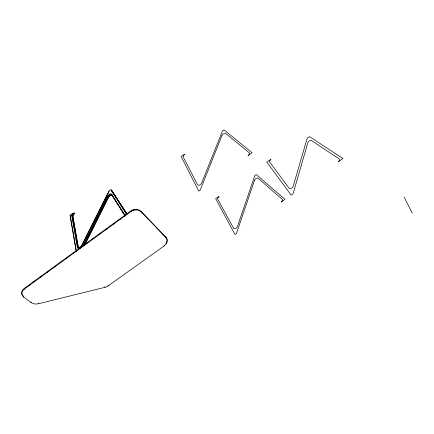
<?xml version="1.0" encoding="UTF-8"?>
<svg xmlns="http://www.w3.org/2000/svg" width="434" height="434" viewBox="0 0 434 434"><rect width="100%" height="100%" fill="white"/><g stroke="black" fill="none" stroke-linecap="round" stroke-linejoin="round"><path stroke-width="0.65" d="M76.341 251.205L70.107 215.123L72.782 213.376A2.767 1.302 -45.2 0 0 71.713 215.709L77.306 247.413L77.838 247.413A2.609 1.313 -46.5 0 0 79.438 247.857A2.609 1.313 -46.5 0 0 81.592 245.752L109.173 190.754L110.795 189.772L126.527 214.271M71.713 215.709L72.841 216.3L78.462 248.427L72.841 216.3A2.414 1.139 -45.2 0 1 74.648 213.512L74.019 212.926A3.32 2.588 0.3 0 1 72.782 213.365M85.015 244.38L108.576 197.09A2.425 1.188 -43.6 0 1 110.431 195.219A2.425 1.188 -43.6 0 1 112.108 195.213L111.495 194.595A2.425 1.188 -43.6 0 0 109.824 194.6A2.425 1.188 -43.6 0 0 107.963 196.477L82.948 246.344M82.048 246.973L107.496 196.298A2.778 1.362 -43.6 0 1 109.628 194.155A2.778 1.362 -43.6 0 1 111.543 194.144L111.495 194.595L124.818 215.584M84.527 245.139L108.576 197.09L107.496 196.298M81.592 245.752L109.07 191.172M27.141 286.744L29.333 285.154M33.158 282.371L35.897 280.38M39.722 277.597L42.456 275.606M46.286 272.823L48.472 271.234M52.302 268.451L55.037 266.46M60.505 262.483L61.601 261.686M65.431 258.903L68.165 256.917M73.086 253.337L74.181 252.539M79.65 248.563L81.288 247.369M84.57 244.982L87.852 242.595M92.23 239.416L94.417 237.827M98.795 234.642L100.981 233.053M104.806 230.27L107.545 228.279M113.014 224.302L114.104 223.505M117.934 220.722L120.668 218.736M123.95 216.349L126.685 214.358M23.794 297.154A7.758 5.653 -6.7 0 1 24.239 289.093L130.748 211.646A7.628 6.217 -16.7 0 1 141.321 211.922L165.967 237.512A7.275 5.707 -19.7 0 1 164.28 245.839L108.099 285.897A7.291 5.463 -13.4 0 1 104.952 287.324L38.593 303.713A7.649 5.55 -7.5 0 1 31.112 302.541L23.794 297.154L23.761 296.509A7.747 5.653 -6.6 0 1 24.201 288.453L130.569 211.092A7.617 6.212 -16.6 0 1 141.131 211.374L165.967 237.512M267.355 161.643L270.952 159.452A2.289 1.34 -34.9 0 0 269.655 162.007L289.006 188.123A2.452 1.535 -34.2 0 0 291.214 188.345A2.452 1.535 -34.2 0 0 293.151 186.387L307.277 138.012L309.61 136.672L342.958 158.567L338.406 161.698A2.544 1.573 -30.2 0 0 339.193 158.904L311.672 140.692A2.338 1.367 -32.2 0 0 309.545 140.844A2.338 1.367 -32.2 0 0 307.896 142.591L293.102 193.651L291.073 195.078L266.829 162.018M24.955 288.333L24.201 288.453L24.239 289.093M140.019 211.418L141.131 211.374L141.321 211.922M126.956 213.783L111.305 189.815L127.053 214.282M111.831 190.83L126.582 213.756M111.543 194.144L125.236 215.682M112.466 195.783L116.431 202.027M117.153 203.166L118.596 205.434M119.317 206.568L124.732 215.085M404.233 197.275L412.3 213.246M164.074 245.275L164.28 245.839M130.748 211.646L130.569 211.092L131.063 211.179A6.467 5.279 -16.6 0 1 136.981 209.834M107.963 285.29L108.099 285.897M104.816 286.717L104.952 287.324M70.064 215.503L76.194 251.031M38.545 303.068L38.593 303.713M31.069 301.896L31.112 302.541M74.632 213.495A3.293 2.555 -0.5 0 0 73.878 214.38A2.761 1.307 -45.2 0 0 72.803 216.707M81.603 245.508A2.984 1.497 -46.5 0 1 79.134 247.917A2.984 1.497 -46.5 0 1 77.306 247.413M74.019 212.926A2.42 1.139 -45.2 0 0 72.207 215.72L77.838 247.413L78.511 248.004A2.609 1.313 -46.5 0 0 78.738 248.443M108.549 197.351A2.778 1.362 -43.6 0 1 112.189 194.915M165.755 236.953A7.264 5.707 -19.7 0 1 165.891 243.49M23.49 289.858A6.575 4.801 -6.6 0 1 24.608 288.61M254.546 180.175L236.438 233.525L235.027 234.523L215.644 198.642L219.121 196.531A2.241 1.318 -39.2 0 0 217.716 199.146L233.503 228.138A2.403 1.514 -39.5 0 0 235.499 228.485A2.403 1.514 -39.5 0 0 237.441 226.532L254.861 175.439L256.396 174.647L284.97 199.374L281.151 202.06A2.463 1.568 -35.4 0 0 282.1 199.173L258.214 178.363A2.3 1.373 -36.4 0 0 256.228 178.412A2.3 1.373 -36.4 0 0 254.546 180.175M221.92 135.598L200.231 190.032L198.723 191.117L181.157 156.522L184.824 154.195A2.398 1.242 -39.4 0 0 183.229 156.886L197.551 184.808A2.582 1.438 -39.7 0 0 199.575 185.03A2.582 1.438 -39.7 0 0 201.68 182.947L222.517 130.873L224.128 129.983L252.078 152.692L247.988 155.632A2.653 1.492 -36.2 0 0 249.127 152.681L225.772 133.547A2.468 1.297 -37 0 0 223.743 133.732A2.468 1.297 -37 0 0 221.92 135.598"/></g></svg>
